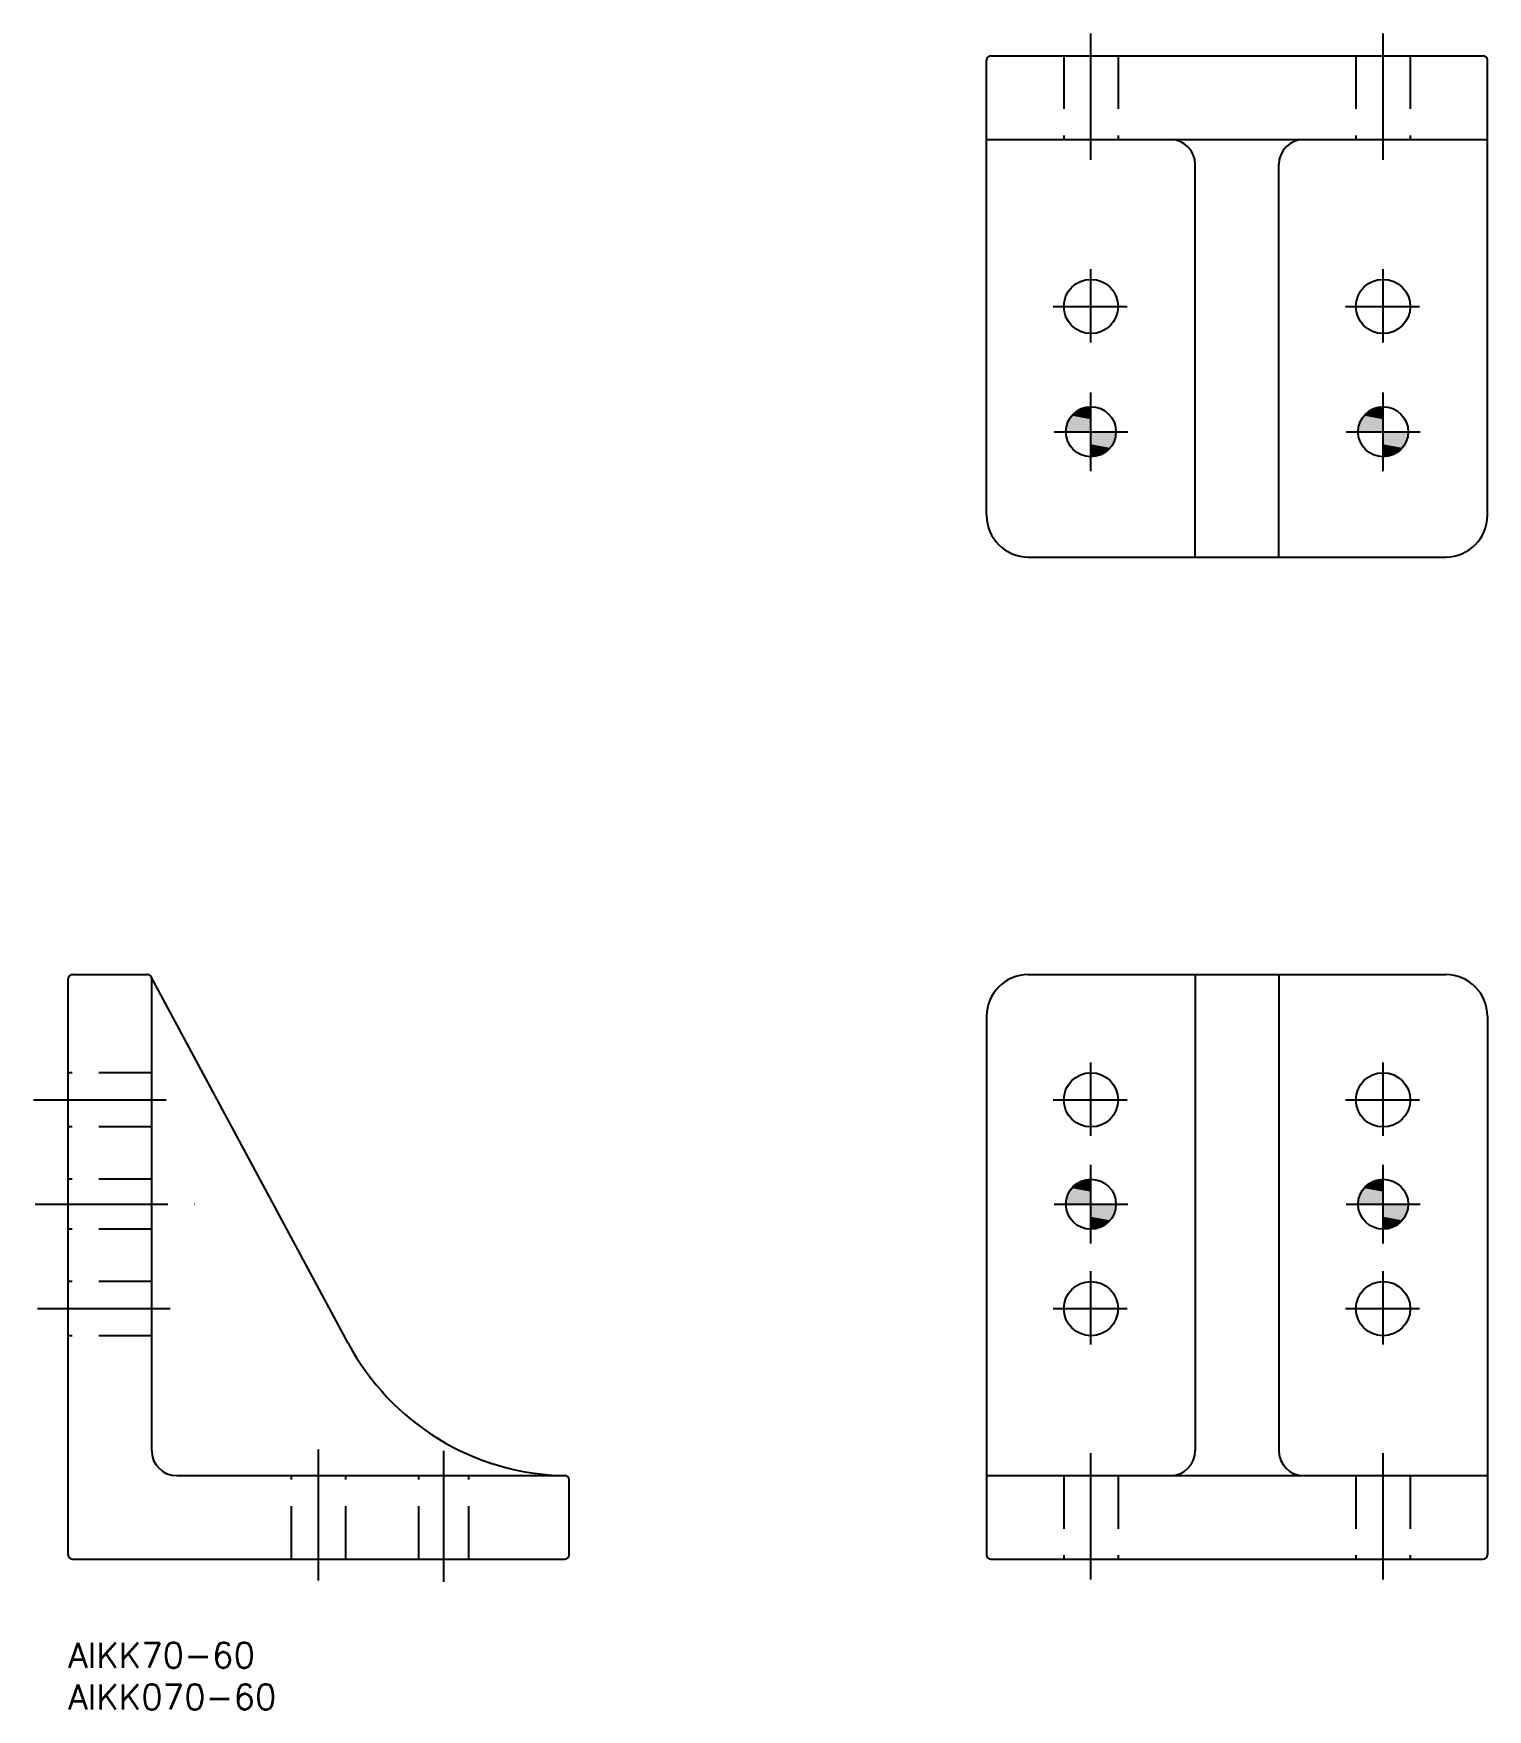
# Model space of a CAD drawing. Extents: x -4 to 170, y -8 to 193.
import ezdxf

# ---------------------------------------------------------------- set-up
doc = ezdxf.new("R2010")
doc.units = 0
doc.header["$LTSCALE"] = 0.5
doc.linetypes.add('CENTER', pattern=[50.8, 31.75, -6.35, 6.35, -6.35])
doc.linetypes.add('DASHED', pattern=[19.05, 12.7, -6.35])
for name, color, linetype in [('MSM_CENTER', 1, 'CENTER'), ('MSM_CONTINUOUS', 7, 'CONTINUOUS'), ('MSM_DASHED', 4, 'DASHED'), ('MSM_PART_NUMBER', 7, 'CONTINUOUS')]:
    doc.layers.add(name, color=color, linetype=linetype)
doc.styles.get("Standard").update_dxf_attribs({"font": 'txt.shx', "height": 3, "bigfont": 'bigfont.shx'})

# ---------------------------------------------------------------- blocks, each defined once
blk = doc.blocks.new('*U3')
at = {"layer": 'MSM_PART_NUMBER'}
blk.add_text('AIKK70-60', height=3, dxfattribs=at).set_placement((0, -3))
blk = doc.blocks.new('*U4')
at = {"layer": 'MSM_PART_NUMBER'}
blk.add_text('AIKK070-60', height=3, dxfattribs=at).set_placement((0, -8))
blk = doc.blocks.new('*U6')
at = {"layer": 'MSM_CONTINUOUS', "linetype": 'CONTINUOUS'}
for points in [[(120.2, 54.43), (119.9, 54), (122.5, 54)], [(120.57, 54.8), (120.2, 54.43), (122.5, 54.43)], [(121, 55.1), (120.57, 54.8), (122.5, 54.8)], [(121.47, 55.32), (121, 55.1), (122.5, 55.1)], [(121.98, 55.45), (121.47, 55.32), (122.5, 55.32)], [(122.5, 55.5), (121.98, 55.45), (122.5, 55.45)], [(119.55, 53.02), (119.5, 52.5), (122.5, 52.5)], [(119.68, 53.53), (119.55, 53.02), (122.5, 53.02)], [(119.9, 54), (119.68, 53.53), (122.5, 53.53)], [(122.5, 52.5), (122.5, 51.98), (125.45, 51.98)], [(122.5, 51.98), (122.5, 51.47), (125.32, 51.47)], [(122.5, 51.47), (122.5, 51), (125.1, 51)], [(122.5, 51), (122.5, 50.57), (124.8, 50.57)], [(122.5, 50.57), (122.5, 50.2), (124.43, 50.2)], [(122.5, 50.2), (122.5, 49.9), (124, 49.9)], [(122.5, 49.9), (122.5, 49.68), (123.53, 49.68)], [(122.5, 49.68), (122.5, 49.55), (123.02, 49.55)]]:
    blk.add_solid(points, dxfattribs=at)
at = {"layer": 'MSM_CONTINUOUS', "linetype": 'CONTINUOUS', "extrusion": (0, 0, -1)}
for points in [[(-120.2, 54.43), (-122.5, 54.43), (-122.5, 54)], [(-120.57, 54.8), (-122.5, 54.8), (-122.5, 54.43)], [(-121, 55.1), (-122.5, 55.1), (-122.5, 54.8)], [(-121.47, 55.32), (-122.5, 55.32), (-122.5, 55.1)], [(-121.98, 55.45), (-122.5, 55.45), (-122.5, 55.32)], [(-119.55, 53.02), (-122.5, 53.02), (-122.5, 52.5)], [(-119.68, 53.53), (-122.5, 53.53), (-122.5, 53.02)], [(-119.9, 54), (-122.5, 54), (-122.5, 53.53)], [(-122.5, 52.5), (-125.5, 52.5), (-125.45, 51.98)], [(-122.5, 51.98), (-125.45, 51.98), (-125.32, 51.47)], [(-122.5, 51.47), (-125.32, 51.47), (-125.1, 51)], [(-122.5, 51), (-125.1, 51), (-124.8, 50.57)], [(-122.5, 50.57), (-124.8, 50.57), (-124.43, 50.2)], [(-122.5, 50.2), (-124.43, 50.2), (-124, 49.9)], [(-122.5, 49.9), (-124, 49.9), (-123.53, 49.68)], [(-122.5, 49.68), (-123.53, 49.68), (-123.02, 49.55)], [(-122.5, 49.55), (-123.02, 49.55), (-122.5, 49.5)]]:
    blk.add_solid(points, dxfattribs=at)
blk = doc.blocks.new('*U7')
at = {"layer": 'MSM_CONTINUOUS', "linetype": 'CONTINUOUS'}
for points in [[(155.2, 54.43), (154.9, 54), (157.5, 54)], [(155.57, 54.8), (155.2, 54.43), (157.5, 54.43)], [(156, 55.1), (155.57, 54.8), (157.5, 54.8)], [(156.47, 55.32), (156, 55.1), (157.5, 55.1)], [(156.98, 55.45), (156.47, 55.32), (157.5, 55.32)], [(157.5, 55.5), (156.98, 55.45), (157.5, 55.45)], [(154.55, 53.02), (154.5, 52.5), (157.5, 52.5)], [(154.68, 53.53), (154.55, 53.02), (157.5, 53.02)], [(154.9, 54), (154.68, 53.53), (157.5, 53.53)], [(157.5, 52.5), (157.5, 51.98), (160.45, 51.98)], [(157.5, 51.98), (157.5, 51.47), (160.32, 51.47)], [(157.5, 51.47), (157.5, 51), (160.1, 51)], [(157.5, 51), (157.5, 50.57), (159.8, 50.57)], [(157.5, 50.57), (157.5, 50.2), (159.43, 50.2)], [(157.5, 50.2), (157.5, 49.9), (159, 49.9)], [(157.5, 49.9), (157.5, 49.68), (158.53, 49.68)], [(157.5, 49.68), (157.5, 49.55), (158.02, 49.55)]]:
    blk.add_solid(points, dxfattribs=at)
at = {"layer": 'MSM_CONTINUOUS', "linetype": 'CONTINUOUS', "extrusion": (0, 0, -1)}
for points in [[(-155.2, 54.43), (-157.5, 54.43), (-157.5, 54)], [(-155.57, 54.8), (-157.5, 54.8), (-157.5, 54.43)], [(-156, 55.1), (-157.5, 55.1), (-157.5, 54.8)], [(-156.47, 55.32), (-157.5, 55.32), (-157.5, 55.1)], [(-156.98, 55.45), (-157.5, 55.45), (-157.5, 55.32)], [(-154.55, 53.02), (-157.5, 53.02), (-157.5, 52.5)], [(-154.68, 53.53), (-157.5, 53.53), (-157.5, 53.02)], [(-154.9, 54), (-157.5, 54), (-157.5, 53.53)], [(-157.5, 52.5), (-160.5, 52.5), (-160.45, 51.98)], [(-157.5, 51.98), (-160.45, 51.98), (-160.32, 51.47)], [(-157.5, 51.47), (-160.32, 51.47), (-160.1, 51)], [(-157.5, 51), (-160.1, 51), (-159.8, 50.57)], [(-157.5, 50.57), (-159.8, 50.57), (-159.43, 50.2)], [(-157.5, 50.2), (-159.43, 50.2), (-159, 49.9)], [(-157.5, 49.9), (-159, 49.9), (-158.53, 49.68)], [(-157.5, 49.68), (-158.53, 49.68), (-158.02, 49.55)], [(-157.5, 49.55), (-158.02, 49.55), (-157.5, 49.5)]]:
    blk.add_solid(points, dxfattribs=at)
blk = doc.blocks.new('*U8')
at = {"layer": 'MSM_CONTINUOUS', "linetype": 'CONTINUOUS'}
for points in [[(120.2, 146.93), (119.9, 146.5), (122.5, 146.5)], [(120.57, 147.3), (120.2, 146.93), (122.5, 146.93)], [(121, 147.6), (120.57, 147.3), (122.5, 147.3)], [(121.47, 147.82), (121, 147.6), (122.5, 147.6)], [(121.98, 147.95), (121.47, 147.82), (122.5, 147.82)], [(122.5, 148), (121.98, 147.95), (122.5, 147.95)], [(119.55, 145.52), (119.5, 145), (122.5, 145)], [(119.68, 146.03), (119.55, 145.52), (122.5, 145.52)], [(119.9, 146.5), (119.68, 146.03), (122.5, 146.03)], [(122.5, 145), (122.5, 144.48), (125.45, 144.48)], [(122.5, 144.48), (122.5, 143.97), (125.32, 143.97)], [(122.5, 143.97), (122.5, 143.5), (125.1, 143.5)], [(122.5, 143.5), (122.5, 143.07), (124.8, 143.07)], [(122.5, 143.07), (122.5, 142.7), (124.43, 142.7)], [(122.5, 142.7), (122.5, 142.4), (124, 142.4)], [(122.5, 142.4), (122.5, 142.18), (123.53, 142.18)], [(122.5, 142.18), (122.5, 142.05), (123.02, 142.05)]]:
    blk.add_solid(points, dxfattribs=at)
at = {"layer": 'MSM_CONTINUOUS', "linetype": 'CONTINUOUS', "extrusion": (0, 0, -1)}
for points in [[(-120.2, 146.93), (-122.5, 146.93), (-122.5, 146.5)], [(-120.57, 147.3), (-122.5, 147.3), (-122.5, 146.93)], [(-121, 147.6), (-122.5, 147.6), (-122.5, 147.3)], [(-121.47, 147.82), (-122.5, 147.82), (-122.5, 147.6)], [(-121.98, 147.95), (-122.5, 147.95), (-122.5, 147.82)], [(-119.55, 145.52), (-122.5, 145.52), (-122.5, 145)], [(-119.68, 146.03), (-122.5, 146.03), (-122.5, 145.52)], [(-119.9, 146.5), (-122.5, 146.5), (-122.5, 146.03)], [(-122.5, 145), (-125.5, 145), (-125.45, 144.48)], [(-122.5, 144.48), (-125.45, 144.48), (-125.32, 143.97)], [(-122.5, 143.97), (-125.32, 143.97), (-125.1, 143.5)], [(-122.5, 143.5), (-125.1, 143.5), (-124.8, 143.07)], [(-122.5, 143.07), (-124.8, 143.07), (-124.43, 142.7)], [(-122.5, 142.7), (-124.43, 142.7), (-124, 142.4)], [(-122.5, 142.4), (-124, 142.4), (-123.53, 142.18)], [(-122.5, 142.18), (-123.53, 142.18), (-123.02, 142.05)], [(-122.5, 142.05), (-123.02, 142.05), (-122.5, 142)]]:
    blk.add_solid(points, dxfattribs=at)
blk = doc.blocks.new('*U9')
at = {"layer": 'MSM_CONTINUOUS', "linetype": 'CONTINUOUS'}
for points in [[(155.2, 146.93), (154.9, 146.5), (157.5, 146.5)], [(155.57, 147.3), (155.2, 146.93), (157.5, 146.93)], [(156, 147.6), (155.57, 147.3), (157.5, 147.3)], [(156.47, 147.82), (156, 147.6), (157.5, 147.6)], [(156.98, 147.95), (156.47, 147.82), (157.5, 147.82)], [(157.5, 148), (156.98, 147.95), (157.5, 147.95)], [(154.55, 145.52), (154.5, 145), (157.5, 145)], [(154.68, 146.03), (154.55, 145.52), (157.5, 145.52)], [(154.9, 146.5), (154.68, 146.03), (157.5, 146.03)], [(157.5, 145), (157.5, 144.48), (160.45, 144.48)], [(157.5, 144.48), (157.5, 143.97), (160.32, 143.97)], [(157.5, 143.97), (157.5, 143.5), (160.1, 143.5)], [(157.5, 143.5), (157.5, 143.07), (159.8, 143.07)], [(157.5, 143.07), (157.5, 142.7), (159.43, 142.7)], [(157.5, 142.7), (157.5, 142.4), (159, 142.4)], [(157.5, 142.4), (157.5, 142.18), (158.53, 142.18)], [(157.5, 142.18), (157.5, 142.05), (158.02, 142.05)]]:
    blk.add_solid(points, dxfattribs=at)
at = {"layer": 'MSM_CONTINUOUS', "linetype": 'CONTINUOUS', "extrusion": (0, 0, -1)}
for points in [[(-155.2, 146.93), (-157.5, 146.93), (-157.5, 146.5)], [(-155.57, 147.3), (-157.5, 147.3), (-157.5, 146.93)], [(-156, 147.6), (-157.5, 147.6), (-157.5, 147.3)], [(-156.47, 147.82), (-157.5, 147.82), (-157.5, 147.6)], [(-156.98, 147.95), (-157.5, 147.95), (-157.5, 147.82)], [(-154.55, 145.52), (-157.5, 145.52), (-157.5, 145)], [(-154.68, 146.03), (-157.5, 146.03), (-157.5, 145.52)], [(-154.9, 146.5), (-157.5, 146.5), (-157.5, 146.03)], [(-157.5, 145), (-160.5, 145), (-160.45, 144.48)], [(-157.5, 144.48), (-160.45, 144.48), (-160.32, 143.97)], [(-157.5, 143.97), (-160.32, 143.97), (-160.1, 143.5)], [(-157.5, 143.5), (-160.1, 143.5), (-159.8, 143.07)], [(-157.5, 143.07), (-159.8, 143.07), (-159.43, 142.7)], [(-157.5, 142.7), (-159.43, 142.7), (-159, 142.4)], [(-157.5, 142.4), (-159, 142.4), (-158.53, 142.18)], [(-157.5, 142.18), (-158.53, 142.18), (-158.02, 142.05)], [(-157.5, 142.05), (-158.02, 142.05), (-157.5, 142)]]:
    blk.add_solid(points, dxfattribs=at)

msp = doc.modelspace()

# ---------------------------------------------------------------- linework, layer by layer
at = {"layer": 'MSM_CENTER'}
for p, q in [((122.5, 177.56), (122.5, 192.69)), ((157.5, 177.56), (157.5, 192.69)), ((122.5, 155.7), (122.5, 164.48)), ((157.5, 155.7), (157.5, 164.48)), ((117.98, 160), (126.86, 160)), ((152.98, 160), (161.86, 160)), ((122.5, 140.3), (122.5, 149.7)), ((157.5, 140.3), (157.5, 149.7)), ((118.08, 145), (126.92, 145)), ((153.08, 145), (161.92, 145)), ((122.5, 60.7), (122.5, 69.48)), ((157.5, 60.7), (157.5, 69.48)), ((-4.15, 65), (13.97, 65)), ((117.98, 65), (126.86, 65)), ((152.98, 65), (161.86, 65)), ((122.5, 47.8), (122.5, 57.2)), ((157.5, 47.8), (157.5, 57.2)), ((-3.95, 52.5), (15.14, 52.5)), ((118.08, 52.5), (126.92, 52.5)), ((153.08, 52.5), (161.92, 52.5)), ((122.5, 35.7), (122.5, 44.48)), ((157.5, 35.7), (157.5, 44.48)), ((-3.66, 40), (15.09, 40)), ((117.98, 40), (126.86, 40)), ((152.98, 40), (161.86, 40)), ((30, 7.45), (30, 23.13)), ((45, 7.3), (45, 22.96)), ((122.5, 7.56), (122.5, 22.69)), ((157.5, 7.56), (157.5, 22.69))]:
    msp.add_line(p, q, dxfattribs=at)
at = {"layer": 'MSM_CONTINUOUS'}
for p, q in [((110, 135), (110, 189.5)), ((110.5, 190), (169.5, 190)), ((170, 135), (170, 189.5)), ((110, 180), (170, 180)), ((135, 130), (135, 177)), ((145, 130), (145, 177)), ((115, 130), (165, 130)), ((0, 10.5), (0, 79.5)), ((0.5, 80), (9.5, 80)), ((33.53, 35.88), (9.94, 79.74)), ((10, 23), (10, 79.5)), ((115, 80), (165, 80)), ((135, 80), (135, 23)), ((145, 80), (145, 23)), ((110, 75), (110, 10.5)), ((170, 75), (170, 10.5)), ((13, 20), (59.5, 20)), ((60, 10.5), (60, 19.5)), ((110, 20), (170, 20)), ((0.5, 10), (59.5, 10)), ((110.5, 10), (169.5, 10))]:
    msp.add_line(p, q, dxfattribs=at)
for centre, radius in [((122.5, 160), 3.25), ((157.5, 160), 3.25), ((122.5, 145), 3), ((157.5, 145), 3), ((122.5, 65), 3.25), ((157.5, 65), 3.25), ((122.5, 52.5), 3), ((157.5, 52.5), 3), ((122.5, 40), 3.25), ((157.5, 40), 3.25)]:
    msp.add_circle(centre, radius, dxfattribs=at)
for centre, radius, start, end in [((110.5, 189.5), 0.5, 90, 180), ((169.5, 189.5), 0.5, 0, 90), ((132, 177), 3, 0, 90), ((148, 177), 3, 90, 180), ((115, 135), 5, 180, 270), ((165, 135), 5, 270, 0), ((0.5, 79.5), 0.5, 90, 180), ((9.5, 79.5), 0.5, 0, 90), ((115, 75), 5, 90, 180), ((165, 75), 5, 0, 90), ((60, 50), 30, 208.0702, 269.0763), ((13, 23), 3, 180, 270), ((132, 23), 3, 270, 0), ((148, 23), 3, 180, 270), ((59.5, 19.5), 0.5, 0, 90), ((0.5, 10.5), 0.5, 180, 270), ((59.5, 10.5), 0.5, 270, 0), ((110.5, 10.5), 0.5, 180, 270), ((169.5, 10.5), 0.5, 270, 0)]:
    msp.add_arc(centre, radius, start, end, dxfattribs=at)
at = {"layer": 'MSM_DASHED'}
for p, q in [((119.25, 190), (119.25, 180)), ((125.75, 190), (125.75, 180)), ((154.25, 190), (154.25, 180)), ((160.75, 190), (160.75, 180)), ((10, 68.25), (0, 68.25)), ((10, 61.75), (0, 61.75)), ((10, 55.5), (0, 55.5)), ((10, 49.5), (0, 49.5)), ((10, 43.25), (0, 43.25)), ((10, 36.75), (0, 36.75)), ((26.75, 10), (26.75, 20)), ((33.25, 10), (33.25, 20)), ((42, 10), (42, 20)), ((48, 10), (48, 20)), ((119.25, 20), (119.25, 10)), ((125.75, 20), (125.75, 10)), ((154.25, 20), (154.25, 10)), ((160.75, 20), (160.75, 10))]:
    msp.add_line(p, q, dxfattribs=at)

# ---------------------------------------------------------------- block references
at = {"layer": 'MSM_CONTINUOUS', "linetype": 'CONTINUOUS'}
for name in ['*U8', '*U9', '*U6', '*U7']:
    msp.add_blockref(name, (0, 0), dxfattribs=at)
at = {"layer": 'MSM_CONTINUOUS'}
for name in ['*U3', '*U4']:
    msp.add_blockref(name, (0, 0), dxfattribs=at)

doc.saveas('drawing.dxf')
